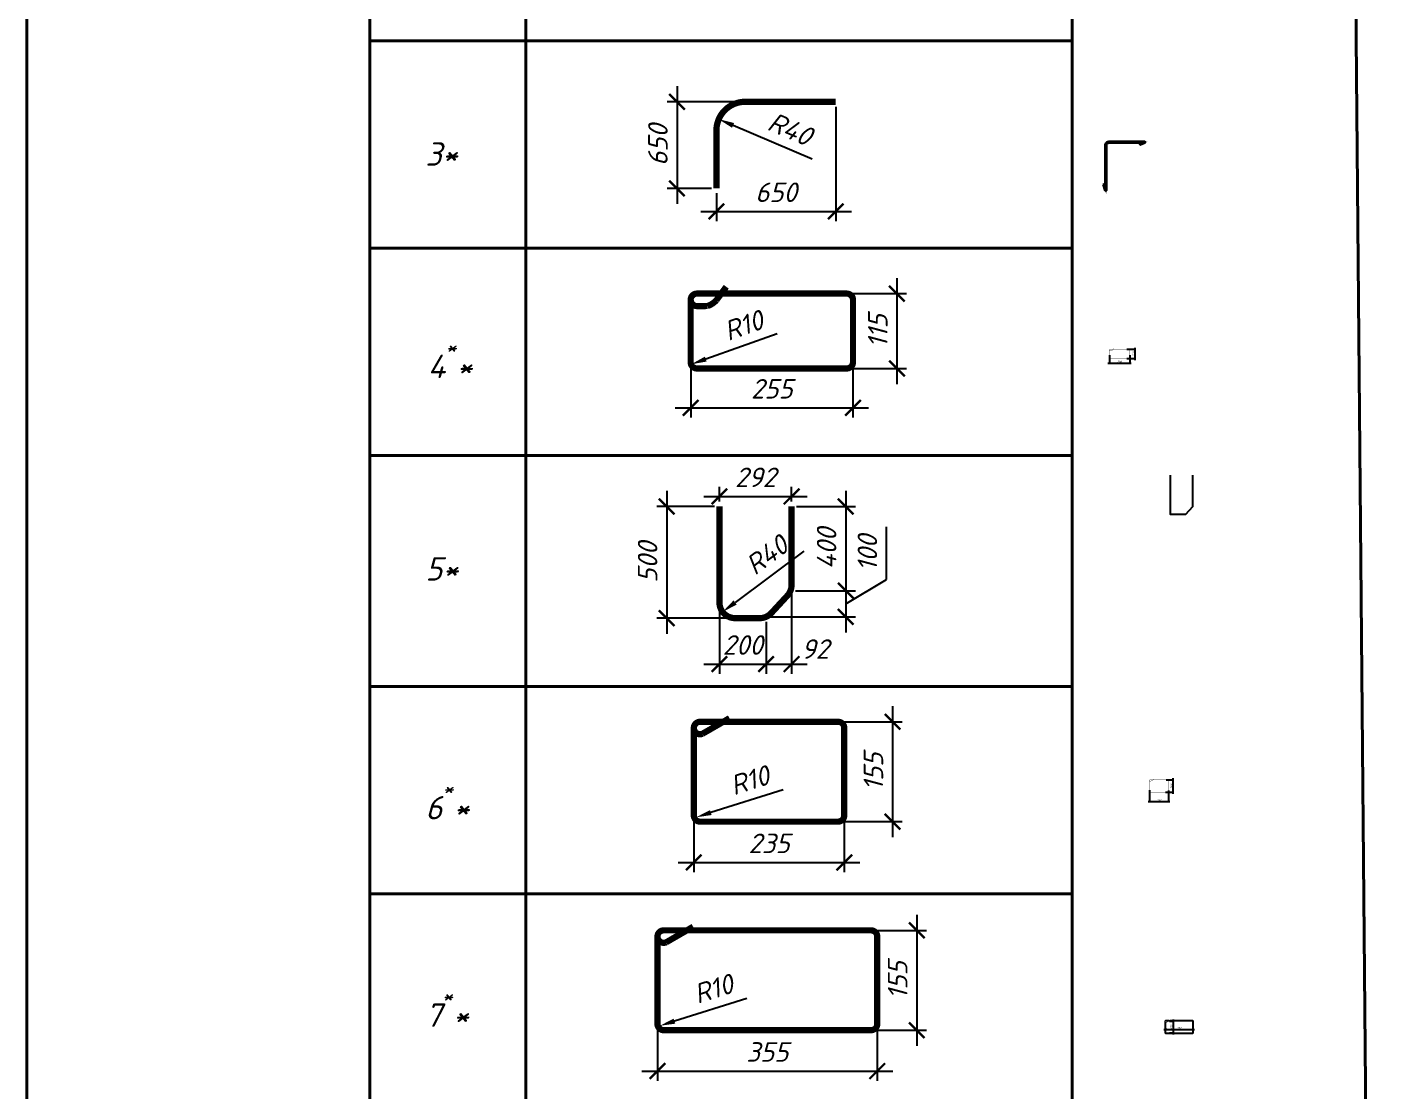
# Model space of a CAD drawing. Header units: millimetres. Extents: x -1807136 to 121189, y 23614 to 410608.
# Drawn here: x -23561 to -6285, y 52452 to 66092 of the extents above; entities that cross this region are included whole.
import ezdxf

# ---------------------------------------------------------------- set-up
doc = ezdxf.new("R2010")
doc.units = ezdxf.units.MM
doc.header["$PDMODE"] = 3
doc.layers.get('0').update_dxf_attribs({"lineweight": 5})
doc.layers.get('Defpoints').update_dxf_attribs({"lineweight": 0})
for name, color, linetype, lineweight in [('#Dimensions', 7, 'Continuous', 9), ('#Арматура', 152, 'Continuous', 30), ('k_ Каркасы', 66, 'Continuous', 0), ('k_ Размеры', 7, 'Continuous', 15), ('k_ Рамка', 252, 'Continuous', 40), ('Штриховка', 7, 'Continuous', 25)]:
    doc.layers.add(name, color=color, linetype=linetype, lineweight=lineweight)
doc.layers.add('#Арматура вид_2', color=7, linetype='Continuous', lineweight=35, true_color=0x616161)
doc.styles.add('STEP PR', font='isocpeui.ttf')
doc.dimstyles.new('SPDS', dxfattribs={"dimscale": 10, "dimtxt": 2.5, "dimasz": 2, "dimexe": 1.25, "dimexo": 0.625, "dimtad": 1, "dimdec": 0, "dimrnd": 0.001, "dimtxsty": 'STEP PR', "dimblk": 'ARCHTICK', "dimcen": 2.5, "dimdle": 2, "dimclrd": 256, "dimclre": 256, "dimclrt": 7, "dimadec": 0, "dimazin": 2, "dimtfac": 0.75, "dimtdec": 0, "dimtmove": 1, "dimatfit": 3, "dimfxl": 1, "dimtolj": 1, "dimarcsym": 1})

# ---------------------------------------------------------------- blocks, each defined once
blk = doc.blocks.new('_ArchTick')
at = {"color": 0, "linetype": 'ByBlock', "const_width": 0.15}
blk.add_lwpolyline([(-0.5, -0.5), (0.5, 0.5)], dxfattribs=at)
blk = doc.blocks.new('*D572')
at = {"layer": '#Dimensions', "lineweight": -2, "transparency": 16777216}
for p, q in [((-13196, 65070), (-13196, 63603)), ((-14725, 63960), (-14725, 63603)), ((-14925, 63728), (-12996, 63728))]:
    blk.add_line(p, q, dxfattribs=at)
at = {"layer": 'Defpoints', "color": 0, "lineweight": 40, "transparency": 16777216}
for p in [(-13196, 65133), (-14725, 64023), (-13196, 63728)]:
    blk.add_point(p, dxfattribs=at)
at = {"layer": '#Dimensions', "lineweight": -2, "transparency": 16777216, "xscale": 200, "yscale": 200, "zscale": 200, "rotation": 180}
blk.add_blockref('_ArchTick', (-14725, 63728), dxfattribs=at)
at = {"layer": '#Dimensions', "lineweight": -2, "transparency": 16777216, "xscale": 200, "yscale": 200, "zscale": 200}
blk.add_blockref('_ArchTick', (-13196, 63728), dxfattribs=at)
at = {"layer": '#Dimensions', "transparency": 16777216, "insert": (-13961, 63973), "char_height": 250, "attachment_point": 5, "style": 'STEP PR'}
blk.add_mtext('\\A1;650', dxfattribs=at)
blk = doc.blocks.new('*D565')
at = {"layer": '#Dimensions', "lineweight": -2, "transparency": 16777216}
for p, q in [((-15230, 65333), (-15230, 63823)), ((-14466, 65133), (-15355, 65133)), ((-14788, 64023), (-15355, 64023))]:
    blk.add_line(p, q, dxfattribs=at)
at = {"layer": 'Defpoints', "color": 0, "lineweight": 40, "transparency": 16777216}
for p in [(-14404, 65133), (-15230, 64023), (-14725, 64023)]:
    blk.add_point(p, dxfattribs=at)
at = {"layer": '#Dimensions', "lineweight": -2, "transparency": 16777216, "xscale": 200, "yscale": 200, "zscale": 200}
for p, rotation in [((-15230, 65133), 90), ((-15230, 64023), 270)]:
    blk.add_blockref('_ArchTick', p, dxfattribs=dict(at, rotation=rotation))
at = {"layer": '#Dimensions', "transparency": 16777216, "insert": (-15475, 64578), "char_height": 250, "attachment_point": 5, "rotation": 90, "style": 'STEP PR'}
blk.add_mtext('\\A1;650', dxfattribs=at)
blk = doc.blocks.new('*D566')
at = {"layer": '#Dimensions', "lineweight": -2, "transparency": 16777216}
blk.add_line((-13500, 64397), (-14512, 64831), dxfattribs=at)
at = {"layer": '#Dimensions', "lineweight": 40, "transparency": 16777216}
blk.add_solid([(-14498, 64861), (-14525, 64800), (-14695, 64909)], dxfattribs=at)
at = {"layer": 'Defpoints', "color": 0, "lineweight": 40, "transparency": 16777216}
for p in [(-14695, 64909), (-14356, 64764)]:
    blk.add_point(p, dxfattribs=at)
at = {"layer": '#Dimensions', "transparency": 16777216, "insert": (-13782, 64785), "char_height": 250, "attachment_point": 5, "rotation": 336.8218, "style": 'STEP PR'}
blk.add_mtext('\\A1;R40', dxfattribs=at)
blk = doc.blocks.new('*D577')
at = {"layer": '#Dimensions', "lineweight": -2, "transparency": 16777216}
for p, q in [((-15362, 60146), (-15362, 58314)), ((-14749, 59946), (-15487, 59946)), ((-14549, 58514), (-15487, 58514))]:
    blk.add_line(p, q, dxfattribs=at)
at = {"layer": 'Defpoints', "color": 0, "lineweight": 40, "transparency": 16777216}
for p in [(-14686, 59946), (-15362, 58514), (-14486, 58514)]:
    blk.add_point(p, dxfattribs=at)
at = {"layer": '#Dimensions', "lineweight": -2, "transparency": 16777216, "xscale": 200, "yscale": 200, "zscale": 200}
for p, rotation in [((-15362, 59946), 90), ((-15362, 58514), 270)]:
    blk.add_blockref('_ArchTick', p, dxfattribs=dict(at, rotation=rotation))
at = {"layer": '#Dimensions', "transparency": 16777216, "insert": (-15607, 59230), "char_height": 250, "attachment_point": 5, "rotation": 90, "style": 'STEP PR'}
blk.add_mtext('\\A1;500', dxfattribs=at)
blk = doc.blocks.new('*D578')
at = {"layer": '#Dimensions', "lineweight": -2, "transparency": 16777216}
for p, q in [((-13068, 60146), (-13068, 58666)), ((-13700, 59946), (-12943, 59946)), ((-13713, 58866), (-12943, 58866))]:
    blk.add_line(p, q, dxfattribs=at)
at = {"layer": 'Defpoints', "color": 0, "lineweight": 40, "transparency": 16777216}
for p in [(-13762, 59946), (-13776, 58866), (-13068, 58866)]:
    blk.add_point(p, dxfattribs=at)
at = {"layer": '#Dimensions', "lineweight": -2, "transparency": 16777216, "xscale": 200, "yscale": 200, "zscale": 200}
for p, rotation in [((-13068, 59946), 90), ((-13068, 58866), 270)]:
    blk.add_blockref('_ArchTick', p, dxfattribs=dict(at, rotation=rotation))
at = {"layer": '#Dimensions', "transparency": 16777216, "insert": (-13313, 59406), "char_height": 250, "attachment_point": 5, "rotation": 90, "style": 'STEP PR'}
blk.add_mtext('\\A1;400', dxfattribs=at)
blk = doc.blocks.new('*D579')
at = {"layer": '#Dimensions', "lineweight": -2, "transparency": 16777216}
for p, q in [((-12545, 59010), (-12545, 59683)), ((-13068, 59066), (-13068, 58331)), ((-13068, 58698), (-12545, 59010)), ((-13713, 58866), (-12943, 58866)), ((-14027, 58531), (-12943, 58531))]:
    blk.add_line(p, q, dxfattribs=at)
at = {"layer": 'Defpoints', "color": 0, "lineweight": 40, "transparency": 16777216}
for p in [(-13776, 58866), (-14089, 58531), (-13068, 58531)]:
    blk.add_point(p, dxfattribs=at)
at = {"layer": '#Dimensions', "lineweight": -2, "transparency": 16777216, "xscale": 200, "yscale": 200, "zscale": 200}
for p, rotation in [((-13068, 58866), 90), ((-13068, 58531), 270)]:
    blk.add_blockref('_ArchTick', p, dxfattribs=dict(at, rotation=rotation))
at = {"layer": '#Dimensions', "transparency": 16777216, "insert": (-12790, 59347), "char_height": 250, "attachment_point": 5, "rotation": 90, "style": 'STEP PR'}
blk.add_mtext('\\A1;100', dxfattribs=at)
blk = doc.blocks.new('*D580')
at = {"layer": '#Dimensions', "lineweight": -2, "transparency": 16777216}
for p, q in [((-14686, 58652), (-14686, 57800)), ((-14089, 58468), (-14089, 57800)), ((-14886, 57925), (-13889, 57925))]:
    blk.add_line(p, q, dxfattribs=at)
at = {"layer": 'Defpoints', "color": 0, "lineweight": 40, "transparency": 16777216}
for p in [(-14686, 58714), (-14089, 58531), (-14089, 57925)]:
    blk.add_point(p, dxfattribs=at)
at = {"layer": '#Dimensions', "lineweight": -2, "transparency": 16777216, "xscale": 200, "yscale": 200, "zscale": 200, "rotation": 180}
blk.add_blockref('_ArchTick', (-14686, 57925), dxfattribs=at)
at = {"layer": '#Dimensions', "lineweight": -2, "transparency": 16777216, "xscale": 200, "yscale": 200, "zscale": 200}
blk.add_blockref('_ArchTick', (-14089, 57925), dxfattribs=at)
at = {"layer": '#Dimensions', "transparency": 16777216, "insert": (-14388, 58170), "char_height": 250, "attachment_point": 5, "style": 'STEP PR'}
blk.add_mtext('\\A1;200', dxfattribs=at)
blk = doc.blocks.new('*D581')
at = {"layer": '#Dimensions', "lineweight": -2, "transparency": 16777216}
for p, q in [((-13762, 58876), (-13762, 57800)), ((-14089, 58468), (-14089, 57800)), ((-14289, 57925), (-13562, 57925))]:
    blk.add_line(p, q, dxfattribs=at)
at = {"layer": 'Defpoints', "color": 0, "lineweight": 40, "transparency": 16777216}
for p in [(-13762, 58938), (-14089, 58531), (-13762, 57925)]:
    blk.add_point(p, dxfattribs=at)
at = {"layer": '#Dimensions', "lineweight": -2, "transparency": 16777216, "xscale": 200, "yscale": 200, "zscale": 200, "rotation": 180}
blk.add_blockref('_ArchTick', (-14089, 57925), dxfattribs=at)
at = {"layer": '#Dimensions', "lineweight": -2, "transparency": 16777216, "xscale": 200, "yscale": 200, "zscale": 200}
blk.add_blockref('_ArchTick', (-13762, 57925), dxfattribs=at)
at = {"layer": '#Dimensions', "transparency": 16777216, "insert": (-13460, 58118), "char_height": 250, "attachment_point": 5, "style": 'STEP PR'}
blk.add_mtext('\\A1;92', dxfattribs=at)
blk = doc.blocks.new('*D582')
at = {"layer": '#Dimensions', "lineweight": -2, "transparency": 16777216}
for p, q in [((-14686, 60008), (-14686, 60199)), ((-13762, 60008), (-13762, 60199)), ((-14886, 60074), (-13562, 60074))]:
    blk.add_line(p, q, dxfattribs=at)
at = {"layer": 'Defpoints', "color": 0, "lineweight": 40, "transparency": 16777216}
for p in [(-13762, 60074), (-14686, 59946), (-13762, 59946)]:
    blk.add_point(p, dxfattribs=at)
at = {"layer": '#Dimensions', "lineweight": -2, "transparency": 16777216, "xscale": 200, "yscale": 200, "zscale": 200, "rotation": 180}
blk.add_blockref('_ArchTick', (-14686, 60074), dxfattribs=at)
at = {"layer": '#Dimensions', "lineweight": -2, "transparency": 16777216, "xscale": 200, "yscale": 200, "zscale": 200}
blk.add_blockref('_ArchTick', (-13762, 60074), dxfattribs=at)
at = {"layer": '#Dimensions', "transparency": 16777216, "insert": (-14224, 60319), "char_height": 250, "attachment_point": 5, "style": 'STEP PR'}
blk.add_mtext('\\A1;292', dxfattribs=at)
blk = doc.blocks.new('*D583')
at = {"layer": '#Dimensions', "lineweight": -2, "transparency": 16777216}
blk.add_line((-13605, 59374), (-14486, 58714), dxfattribs=at)
at = {"layer": '#Dimensions', "lineweight": 40, "transparency": 16777216}
blk.add_solid([(-14506, 58741), (-14466, 58687), (-14646, 58594)], dxfattribs=at)
at = {"layer": 'Defpoints', "color": 0, "lineweight": 40, "transparency": 16777216}
for p in [(-14646, 58594), (-14486, 58714)]:
    blk.add_point(p, dxfattribs=at)
at = {"layer": '#Dimensions', "transparency": 16777216, "insert": (-14081, 59323), "char_height": 250, "attachment_point": 5, "rotation": 36.8255, "style": 'STEP PR'}
blk.add_mtext('\\A1;R40', dxfattribs=at)
blk = doc.blocks.new('*D584')
at = {"layer": '#Dimensions', "lineweight": -2, "transparency": 16777216}
for p, q in [((-15055, 61732), (-15055, 61084)), ((-12975, 61782), (-12975, 61084)), ((-15255, 61209), (-12775, 61209))]:
    blk.add_line(p, q, dxfattribs=at)
at = {"layer": 'Defpoints', "color": 0, "lineweight": 40, "transparency": 16777216}
for p in [(-15055, 61794), (-12975, 61845), (-12975, 61209)]:
    blk.add_point(p, dxfattribs=at)
at = {"layer": '#Dimensions', "lineweight": -2, "transparency": 16777216, "xscale": 200, "yscale": 200, "zscale": 200, "rotation": 180}
blk.add_blockref('_ArchTick', (-15055, 61209), dxfattribs=at)
at = {"layer": '#Dimensions', "lineweight": -2, "transparency": 16777216, "xscale": 200, "yscale": 200, "zscale": 200}
blk.add_blockref('_ArchTick', (-12975, 61209), dxfattribs=at)
at = {"layer": '#Dimensions', "transparency": 16777216, "insert": (-14015, 61454), "char_height": 250, "attachment_point": 5, "style": 'STEP PR'}
blk.add_mtext('\\A1;255', dxfattribs=at)
blk = doc.blocks.new('*D585')
at = {"layer": '#Dimensions', "lineweight": -2, "transparency": 16777216}
for p, q in [((-12412, 62874), (-12412, 61514)), ((-13124, 62674), (-12287, 62674)), ((-13185, 61714), (-12287, 61714))]:
    blk.add_line(p, q, dxfattribs=at)
at = {"layer": 'Defpoints', "color": 0, "lineweight": 40, "transparency": 16777216}
for p in [(-13186, 62674), (-13247, 61714), (-12412, 61714)]:
    blk.add_point(p, dxfattribs=at)
at = {"layer": '#Dimensions', "lineweight": -2, "transparency": 16777216, "xscale": 200, "yscale": 200, "zscale": 200}
for p, rotation in [((-12412, 62674), 90), ((-12412, 61714), 270)]:
    blk.add_blockref('_ArchTick', p, dxfattribs=dict(at, rotation=rotation))
at = {"layer": '#Dimensions', "transparency": 16777216, "insert": (-12657, 62194), "char_height": 250, "attachment_point": 5, "rotation": 90, "style": 'STEP PR'}
blk.add_mtext('\\A1;115', dxfattribs=at)
blk = doc.blocks.new('*D586')
at = {"layer": 'Defpoints', "color": 0, "transparency": 16777216}
for p in [(-9688, 61890), (-9428, 61889), (-9428, 61784)]:
    blk.add_point(p, dxfattribs=at)
at = {"layer": 'k_ Размеры', "lineweight": -2, "transparency": 16777216}
for p, q in [((-9688, 61884), (-9688, 61772)), ((-9428, 61883), (-9428, 61772)), ((-9708, 61784), (-9408, 61784))]:
    blk.add_line(p, q, dxfattribs=at)
at = {"layer": 'k_ Размеры', "lineweight": -2, "transparency": 16777216, "xscale": 20, "yscale": 20, "zscale": 20, "rotation": 180}
blk.add_blockref('_ArchTick', (-9688, 61784), dxfattribs=at)
at = {"layer": 'k_ Размеры', "lineweight": -2, "transparency": 16777216, "xscale": 20, "yscale": 20, "zscale": 20}
blk.add_blockref('_ArchTick', (-9428, 61784), dxfattribs=at)
at = {"layer": 'k_ Размеры', "color": 7, "transparency": 16777216, "insert": (-9558, 61803), "char_height": 25, "attachment_point": 5, "style": 'STEP PR'}
blk.add_mtext('\\A1;260', dxfattribs=at)
blk = doc.blocks.new('*D587')
at = {"layer": 'Defpoints', "color": 0, "transparency": 16777216}
for p in [(-9472, 61961), (-9472, 61841), (-9361, 61841)]:
    blk.add_point(p, dxfattribs=at)
at = {"layer": 'k_ Размеры', "lineweight": -2, "transparency": 16777216}
for p, q in [((-9466, 61961), (-9349, 61961)), ((-9361, 61981), (-9361, 61821)), ((-9466, 61841), (-9349, 61841))]:
    blk.add_line(p, q, dxfattribs=at)
at = {"layer": 'k_ Размеры', "lineweight": -2, "transparency": 16777216, "xscale": 20, "yscale": 20, "zscale": 20}
for p, rotation in [((-9361, 61961), 90), ((-9361, 61841), 270)]:
    blk.add_blockref('_ArchTick', p, dxfattribs=dict(at, rotation=rotation))
at = {"layer": 'k_ Размеры', "color": 7, "transparency": 16777216, "insert": (-9380, 61901), "char_height": 25, "attachment_point": 5, "rotation": 90, "style": 'STEP PR'}
blk.add_mtext('\\A1;120', dxfattribs=at)
blk = doc.blocks.new('*D589')
at = {"layer": '#Dimensions', "lineweight": -2, "transparency": 16777216}
blk.add_line((-13946, 62158), (-14862, 61834), dxfattribs=at)
at = {"layer": '#Dimensions', "lineweight": 40, "transparency": 16777216}
blk.add_solid([(-14873, 61866), (-14851, 61803), (-15050, 61768)], dxfattribs=at)
at = {"layer": 'Defpoints', "color": 0, "lineweight": 40, "transparency": 16777216}
for p in [(-15050, 61768), (-14975, 61794)]:
    blk.add_point(p, dxfattribs=at)
at = {"layer": '#Dimensions', "transparency": 16777216, "insert": (-14379, 62265), "char_height": 250, "attachment_point": 5, "rotation": 19.4607, "style": 'STEP PR'}
blk.add_mtext('\\A1;R10', dxfattribs=at)
blk = doc.blocks.new('*D590')
at = {"layer": '#Dimensions', "lineweight": -2, "transparency": 16777216}
for p, q in [((-15015, 56082), (-15015, 55257)), ((-13086, 56082), (-13086, 55257)), ((-15215, 55382), (-12886, 55382))]:
    blk.add_line(p, q, dxfattribs=at)
at = {"layer": 'Defpoints', "color": 0, "lineweight": 40, "transparency": 16777216}
for p in [(-15015, 56145), (-13086, 56145), (-13086, 55382)]:
    blk.add_point(p, dxfattribs=at)
at = {"layer": '#Dimensions', "lineweight": -2, "transparency": 16777216, "xscale": 200, "yscale": 200, "zscale": 200, "rotation": 180}
blk.add_blockref('_ArchTick', (-15015, 55382), dxfattribs=at)
at = {"layer": '#Dimensions', "lineweight": -2, "transparency": 16777216, "xscale": 200, "yscale": 200, "zscale": 200}
blk.add_blockref('_ArchTick', (-13086, 55382), dxfattribs=at)
at = {"layer": '#Dimensions', "transparency": 16777216, "insert": (-14050, 55627), "char_height": 250, "attachment_point": 5, "style": 'STEP PR'}
blk.add_mtext('\\A1;235', dxfattribs=at)
blk = doc.blocks.new('*D591')
at = {"layer": '#Dimensions', "lineweight": -2, "transparency": 16777216}
for p, q in [((-12468, 57386), (-12468, 55706)), ((-13327, 57186), (-12343, 57186)), ((-13327, 55906), (-12343, 55906))]:
    blk.add_line(p, q, dxfattribs=at)
at = {"layer": 'Defpoints', "color": 0, "lineweight": 40, "transparency": 16777216}
for p in [(-13389, 57186), (-13389, 55906), (-12468, 55906)]:
    blk.add_point(p, dxfattribs=at)
at = {"layer": '#Dimensions', "lineweight": -2, "transparency": 16777216, "xscale": 200, "yscale": 200, "zscale": 200}
for p, rotation in [((-12468, 57186), 90), ((-12468, 55906), 270)]:
    blk.add_blockref('_ArchTick', p, dxfattribs=dict(at, rotation=rotation))
at = {"layer": '#Dimensions', "transparency": 16777216, "insert": (-12713, 56546), "char_height": 250, "attachment_point": 5, "rotation": 90, "style": 'STEP PR'}
blk.add_mtext('\\A1;155\\P', dxfattribs=at)
blk = doc.blocks.new('*D592')
at = {"layer": 'Defpoints', "color": 0, "transparency": 16777216}
for p in [(-8969, 56442), (-8975, 56282), (-8877, 56282)]:
    blk.add_point(p, dxfattribs=at)
at = {"layer": 'k_ Размеры', "lineweight": -2, "transparency": 16777216}
for p, q in [((-8963, 56442), (-8864, 56442)), ((-8877, 56462), (-8877, 56262)), ((-8969, 56282), (-8864, 56282))]:
    blk.add_line(p, q, dxfattribs=at)
at = {"layer": 'k_ Размеры', "lineweight": -2, "transparency": 16777216, "xscale": 20, "yscale": 20, "zscale": 20}
for p, rotation in [((-8877, 56442), 90), ((-8877, 56282), 270)]:
    blk.add_blockref('_ArchTick', p, dxfattribs=dict(at, rotation=rotation))
at = {"layer": 'k_ Размеры', "color": 7, "transparency": 16777216, "insert": (-8896, 56362), "char_height": 25, "attachment_point": 5, "rotation": 90, "style": 'STEP PR'}
blk.add_mtext('\\A1;160', dxfattribs=at)
blk = doc.blocks.new('*D593')
at = {"layer": 'Defpoints', "color": 0, "transparency": 16777216}
for p in [(-9174, 56315), (-8933, 56309), (-8933, 56164)]:
    blk.add_point(p, dxfattribs=at)
at = {"layer": 'k_ Размеры', "lineweight": -2, "transparency": 16777216}
for p, q in [((-9194, 56164), (-8913, 56164)), ((-9174, 56309), (-9174, 56151)), ((-8933, 56303), (-8933, 56151))]:
    blk.add_line(p, q, dxfattribs=at)
at = {"layer": 'k_ Размеры', "lineweight": -2, "transparency": 16777216, "xscale": 20, "yscale": 20, "zscale": 20, "rotation": 180}
blk.add_blockref('_ArchTick', (-9174, 56164), dxfattribs=at)
at = {"layer": 'k_ Размеры', "lineweight": -2, "transparency": 16777216, "xscale": 20, "yscale": 20, "zscale": 20}
blk.add_blockref('_ArchTick', (-8933, 56164), dxfattribs=at)
at = {"layer": 'k_ Размеры', "color": 7, "transparency": 16777216, "insert": (-9053, 56182), "char_height": 25, "attachment_point": 5, "style": 'STEP PR'}
blk.add_mtext('\\A1;241', dxfattribs=at)
blk = doc.blocks.new('*D567')
at = {"layer": '#Dimensions', "lineweight": -2, "transparency": 16777216}
blk.add_line((-13871, 56314), (-14797, 56022), dxfattribs=at)
at = {"layer": '#Dimensions', "lineweight": 40, "transparency": 16777216}
blk.add_solid([(-14807, 56053), (-14787, 55990), (-14987, 55961)], dxfattribs=at)
at = {"layer": 'Defpoints', "color": 0, "lineweight": 40, "transparency": 16777216}
for p in [(-14911, 55986), (-14987, 55961)]:
    blk.add_point(p, dxfattribs=at)
at = {"layer": '#Dimensions', "transparency": 16777216, "insert": (-14300, 56435), "char_height": 250, "attachment_point": 5, "rotation": 17.5041, "style": 'STEP PR'}
blk.add_mtext('\\A1;R10', dxfattribs=at)
blk = doc.blocks.new('*D594')
at = {"layer": '#Dimensions', "lineweight": -2, "transparency": 16777216}
for p, q in [((-15480, 53409), (-15480, 52583)), ((-12664, 53409), (-12664, 52583)), ((-15680, 52708), (-12464, 52708))]:
    blk.add_line(p, q, dxfattribs=at)
at = {"layer": 'Defpoints', "color": 0, "lineweight": 40, "transparency": 16777216}
for p in [(-15480, 53472), (-12664, 53472), (-12664, 52708)]:
    blk.add_point(p, dxfattribs=at)
at = {"layer": '#Dimensions', "lineweight": -2, "transparency": 16777216, "xscale": 200, "yscale": 200, "zscale": 200, "rotation": 180}
blk.add_blockref('_ArchTick', (-15480, 52708), dxfattribs=at)
at = {"layer": '#Dimensions', "lineweight": -2, "transparency": 16777216, "xscale": 200, "yscale": 200, "zscale": 200}
blk.add_blockref('_ArchTick', (-12664, 52708), dxfattribs=at)
at = {"layer": '#Dimensions', "transparency": 16777216, "insert": (-14072, 52953), "char_height": 250, "attachment_point": 5, "style": 'STEP PR'}
blk.add_mtext('\\A1;355', dxfattribs=at)
blk = doc.blocks.new('*D595')
at = {"layer": '#Dimensions', "lineweight": -2, "transparency": 16777216}
for p, q in [((-12157, 54712), (-12157, 53032)), ((-13016, 54512), (-12032, 54512)), ((-13016, 53232), (-12032, 53232))]:
    blk.add_line(p, q, dxfattribs=at)
at = {"layer": 'Defpoints', "color": 0, "lineweight": 40, "transparency": 16777216}
for p in [(-13079, 54512), (-13079, 53232), (-12157, 53232)]:
    blk.add_point(p, dxfattribs=at)
at = {"layer": '#Dimensions', "lineweight": -2, "transparency": 16777216, "xscale": 200, "yscale": 200, "zscale": 200}
for p, rotation in [((-12157, 54512), 90), ((-12157, 53232), 270)]:
    blk.add_blockref('_ArchTick', p, dxfattribs=dict(at, rotation=rotation))
at = {"layer": '#Dimensions', "transparency": 16777216, "insert": (-12402, 53872), "char_height": 250, "attachment_point": 5, "rotation": 90, "style": 'STEP PR'}
blk.add_mtext('\\A1;155\\P', dxfattribs=at)
blk = doc.blocks.new('*D568')
at = {"layer": '#Dimensions', "lineweight": -2, "transparency": 16777216}
blk.add_line((-14336, 53640), (-15263, 53348), dxfattribs=at)
at = {"layer": '#Dimensions', "lineweight": 40, "transparency": 16777216}
blk.add_solid([(-15273, 53380), (-15253, 53316), (-15453, 53288)], dxfattribs=at)
at = {"layer": 'Defpoints', "color": 0, "lineweight": 40, "transparency": 16777216}
for p in [(-15453, 53288), (-15377, 53312)]:
    blk.add_point(p, dxfattribs=at)
at = {"layer": '#Dimensions', "transparency": 16777216, "insert": (-14765, 53762), "char_height": 250, "attachment_point": 5, "rotation": 17.5041, "style": 'STEP PR'}
blk.add_mtext('\\A1;R10', dxfattribs=at)
blk = doc.blocks.new('*D596')
at = {"layer": 'Defpoints', "color": 0, "transparency": 16777216}
for p in [(-8970, 53267), (-8618, 53267), (-8618, 53243)]:
    blk.add_point(p, dxfattribs=at)
at = {"layer": 'k_ Размеры', "lineweight": -2, "transparency": 16777216}
for p, q in [((-8990, 53243), (-8598, 53243)), ((-8970, 53260), (-8970, 53231)), ((-8618, 53260), (-8618, 53231))]:
    blk.add_line(p, q, dxfattribs=at)
at = {"layer": 'k_ Размеры', "lineweight": -2, "transparency": 16777216, "xscale": 20, "yscale": 20, "zscale": 20, "rotation": 180}
blk.add_blockref('_ArchTick', (-8970, 53243), dxfattribs=at)
at = {"layer": 'k_ Размеры', "lineweight": -2, "transparency": 16777216, "xscale": 20, "yscale": 20, "zscale": 20}
blk.add_blockref('_ArchTick', (-8618, 53243), dxfattribs=at)
at = {"layer": 'k_ Размеры', "color": 7, "transparency": 16777216, "insert": (-8794, 53262), "char_height": 25, "attachment_point": 5, "style": 'STEP PR'}
blk.add_mtext('\\A1;352', dxfattribs=at)
blk = doc.blocks.new('*D597')
at = {"layer": 'Defpoints', "color": 0, "transparency": 16777216}
for p in [(-8926, 53349), (-8926, 53197), (-8872, 53197)]:
    blk.add_point(p, dxfattribs=at)
at = {"layer": 'k_ Размеры', "lineweight": -2, "transparency": 16777216}
for p, q in [((-8920, 53349), (-8860, 53349)), ((-8872, 53369), (-8872, 53177)), ((-8920, 53197), (-8860, 53197))]:
    blk.add_line(p, q, dxfattribs=at)
at = {"layer": 'k_ Размеры', "lineweight": -2, "transparency": 16777216, "xscale": 20, "yscale": 20, "zscale": 20}
for p, rotation in [((-8872, 53349), 90), ((-8872, 53197), 270)]:
    blk.add_blockref('_ArchTick', p, dxfattribs=dict(at, rotation=rotation))
at = {"layer": 'k_ Размеры', "color": 7, "transparency": 16777216, "insert": (-8891, 53273), "char_height": 25, "attachment_point": 5, "rotation": 90, "style": 'STEP PR'}
blk.add_mtext('\\A1;152', dxfattribs=at)

msp = doc.modelspace()

# ---------------------------------------------------------------- linework, layer by layer
at = {"layer": '#Арматура', "const_width": 80}
for points in [[(-13196.5, 65132.9), (-14356.5, 65132.9, 0.4142136), (-14725.2, 64764.2), (-14725.2, 64022.8)], [(-15054.8, 62594.3), (-15054.8, 61794.3, 0.4142136), (-14974.8, 61714.3), (-13054.8, 61714.3, 0.4142136), (-12974.8, 61794.3), (-12974.8, 62594.3, 0.4142136), (-13054.8, 62674.3), (-14974.8, 62674.3, 0.4142136), (-15054.8, 62594.3, 0.4142136), (-14974.8, 62514.3, 0.0188096), (-14839.7, 62515.3, 0.1305177), (-14725.7, 62588.7), (-14599.2, 62761.7)], [(-14686.2, 59945.6), (-14686.2, 58714.1, 0.4142136), (-14486.2, 58514.1), (-14169.3, 58514.1, 0.2093235), (-14022.4, 58578.4), (-13815.3, 58802.7, 0.1885425), (-13762.2, 58938.4), (-13762.2, 59945.6)], [(-15014.6, 57105.5), (-15014.6, 55985.5, 0.4142136), (-14934.6, 55905.5), (-13166.4, 55905.5, 0.4142136), (-13086.4, 55985.5), (-13086.4, 57105.5, 0.4142136), (-13166.4, 57185.5), (-14934.6, 57185.5, 0.4142136), (-15014.6, 57105.5, 0.4142136), (-14934.6, 57025.5, 0.0984914), (-14904, 57031.6), (-14557.6, 57231.6)], [(-15480.4, 54432), (-15480.4, 53312, 0.4142136), (-15400.4, 53232), (-12744, 53232, 0.4142136), (-12664, 53312), (-12664, 54432, 0.4142136), (-12744, 54512), (-15400.4, 54512, 0.4142136), (-15480.4, 54432, 0.4142136), (-15400.4, 54352, 0.0984914), (-15369.8, 54358.1), (-15023.4, 54558.1)]]:
    msp.add_lwpolyline(points, format="xyb", dxfattribs=at)
at = {"layer": '#Арматура'}
msp.add_lwpolyline([(-9769.3, 64073.4), (-9754.2, 64078.5), (-9742.3, 64043.2), (-9742.3, 64574.3, -0.4142136), (-9694.3, 64622.3), (-9234.2, 64622.3), (-9231.1, 64606.9), (-9293, 64579.9), (-9299.4, 64594.5), (-9272.6, 64606.3), (-9694.3, 64606.3, 0.4142136), (-9726.3, 64574.3), (-9726.3, 63994.1), (-9741.9, 63991.7)], format="xyb", close=True, dxfattribs=at)
at = {"layer": '#Арматура вид_2', "const_width": 16}
msp.add_lwpolyline([(-9296.2, 64587.2), (-9234.3, 64614.3), (-9694.3, 64614.3, 0.4142136), (-9734.3, 64574.3), (-9734.3, 63994.3), (-9761.8, 64076)], format="xyb", dxfattribs=at)
at = {"color": 3, "lineweight": 40}
msp.add_lwpolyline([(-23560.9, 73626.2), (-6596, 73626.2), (-6284.5, 38629.6), (-23560.9, 38629.6)], close=True, dxfattribs=at)
at = {"layer": 'k_ Каркасы', "const_width": 4}
for points in [[(-9687.9, 61950.7), (-9687.9, 61850.7, 0.4142136), (-9677.9, 61840.7), (-9437.9, 61840.7, 0.4142136), (-9427.9, 61850.7), (-9427.9, 61950.7, 0.4142136), (-9437.9, 61960.7), (-9677.9, 61960.7, 0.4142136), (-9687.9, 61950.7, 0.4142136), (-9677.9, 61940.7, 0.0188096), (-9661, 61940.8, 0.1305177), (-9646.8, 61950), (-9631, 61971.6)], [(-9174, 56432.5), (-9174, 56292.5, 0.4142136), (-9164, 56282.5), (-8943, 56282.5, 0.4142136), (-8933, 56292.5), (-8933, 56432.5, 0.4142136), (-8943, 56442.5), (-9164, 56442.5, 0.4142136), (-9174, 56432.5, 0.4142136), (-9164, 56422.5, 0.0984914), (-9160.2, 56423.2), (-9116.9, 56448.2)], [(-8974.3, 53342.9), (-8974.3, 53202.9, 0.4142136), (-8964.3, 53192.9), (-8624.3, 53192.9, 0.4142136), (-8614.3, 53202.9), (-8614.3, 53342.9, 0.4142136), (-8624.3, 53352.9), (-8964.3, 53352.9, 0.4142136), (-8974.3, 53342.9, 0.4142136), (-8964.3, 53332.9, 0.0984914), (-8960.5, 53333.6), (-8917.2, 53358.6)], [(-8970.3, 53330.2, 0.1111825), (-8964.3, 53328.9, 0.1036162), (-8958.7, 53330), (-8926.1, 53348.9)]]:
    msp.add_lwpolyline(points, format="xyb", dxfattribs=at)
at = {"layer": 'k_ Каркасы'}
for points in [[(-8928.2, 53356.9), (-8964.3, 53356.9, 0.4142136), (-8978.3, 53342.9), (-8978.3, 53202.9, 0.4142136), (-8964.3, 53188.9), (-8624.3, 53188.9, 0.4142136), (-8610.3, 53202.9), (-8610.3, 53342.9, 0.4142136), (-8624.3, 53356.9), (-8913.6, 53356.9)], [(-8970.3, 53330.2), (-8970.3, 53202.9, 0.4142136), (-8964.3, 53196.9), (-8624.3, 53196.9, 0.4142136), (-8618.3, 53202.9), (-8618.3, 53342.9, 0.4142136), (-8624.3, 53348.9), (-8926.1, 53348.9)]]:
    msp.add_lwpolyline(points, format="xyb", dxfattribs=at)
at = {"layer": 'k_ Каркасы', "const_width": 4}
msp.add_lwpolyline([(-8962.2, 53337.2), (-8942.1, 53348.9), (-8964.3, 53348.9, 0.4142136), (-8970.3, 53342.9, 0.4142136), (-8964.3, 53336.9, 0.0888646)], format="xyb", close=True, dxfattribs=at)
msp.add_lwpolyline([(-8928.2, 53356.9), (-8919.2, 53362.1)], dxfattribs=at)
at = {"layer": 'k_ Рамка'}
msp.add_lwpolyline([(-19166, 70077.6), (-10166, 70077.6), (-10166, 39972.7), (-19166, 39972.7)], close=True, dxfattribs=at)
for points in [[(-17166, 70077.6), (-17166, 41684.9)], [(-19166, 65916.2), (-10166, 65916.2)], [(-19166, 65916.2), (-10166, 65916.2)], [(-19166, 63257.1), (-10166, 63257.1)], [(-19166, 63257.1), (-10166, 63257.1)], [(-19166, 60598.1), (-10166, 60598.1)], [(-19166, 57639.1), (-10166, 57639.1)], [(-19166, 54980.1), (-10166, 54980.1)]]:
    msp.add_lwpolyline(points, dxfattribs=at)
at = {"layer": 'Штриховка'}
msp.add_lwpolyline([(-8909.7, 60345.7), (-8909.7, 59845.7), (-8709.7, 59845.7), (-8617.7, 59945.7), (-8617.7, 60345.7)], dxfattribs=at)

# ---------------------------------------------------------------- texts
at = {"layer": 'k_ Рамка', "color": 3, "char_height": 300, "width": 807.27, "attachment_point": 4, "line_spacing_factor": 1.2, "style": 'STEP PR'}
for s, insert in [('3*', (-18456.1, 64463.5)), ('4{\\A1;\\H0.7x;\\S*^ ;}*', (-18425.9, 61843.1)), ('5*', (-18456.1, 59145.5)), ('6{\\A1;\\H0.7x;\\S*^ ;}*', (-18456.1, 56186.4)), ('7{\\A1;\\H0.7x;\\S*^ ;}*', (-18456.1, 53527.4))]:
    msp.add_mtext(s, dxfattribs=dict(at, insert=insert))

# ---------------------------------------------------------------- dimensions: what is measured, and where the dimension line sits
at = {"layer": '#Dimensions'}
for base, p1, p2, text, picture, middle in [((-15230, 64022.8), (-14403.9, 65132.9), (-14725.2, 64022.8), '650', '*D565', (-15475, 64577.9)), ((-12412, 61714.3), (-13186.3, 62674.3), (-13247.2, 61714.3), '115', '*D585', (-12657, 62194.3)), ((-15362.3, 58514.1), (-14686.2, 59945.6), (-14486.2, 58514.1), '500', '*D577', (-15607.3, 59229.9)), ((-13067.7, 58865.6), (-13762.2, 59945.6), (-13776, 58865.6), '400', '*D578', (-13312.7, 59405.6)), ((-12467.7, 55905.5), (-13389.2, 57185.5), (-13389.2, 55905.5), '155\\P', '*D591', (-12712.7, 56545.5)), ((-12157.2, 53232), (-13078.8, 54512), (-13078.8, 53232), '155\\P', '*D595', (-12402.2, 53872))]:
    dim = msp.add_linear_dim(base=base, p1=p1, p2=p2, angle=90, text=text, dimstyle='SPDS', override={"dimscale": 100, "dimgap": 1.2, "dimrnd": 5, "dimblk1": 'ArchTick', "dimblk2": 'ArchTick', "dimsah": 1, "dimclrt": 256}, dxfattribs=at)
    dim.commit()
    dim.dimension.update_dxf_attribs({"geometry": picture, "text_midpoint": middle})
for base, p1, p2, text, override, picture, middle in [((-13196.5, 63728.2), (-14725.2, 64022.8), (-13196.5, 65132.9), '650', {"dimscale": 100, "dimgap": 1.2, "dimrnd": 5, "dimtxsty": 'STEP PR', "dimblk1": 'ArchTick', "dimblk2": 'ArchTick', "dimsah": 1, "dimclrt": 256}, '*D572', (-13960.8, 63973.2)), ((-12974.8, 61208.9), (-15054.8, 61794.3), (-12974.8, 61844.9), '255', {"dimscale": 100, "dimgap": 1.2, "dimrnd": 5, "dimblk1": 'ArchTick', "dimblk2": 'ArchTick', "dimsah": 1, "dimclrt": 256}, '*D584', (-14014.8, 61453.9)), ((-13762.2, 60073.6), (-14686.2, 59945.6), (-13762.2, 59945.6), '292', {"dimscale": 100, "dimgap": 1.2, "dimrnd": 5, "dimblk1": 'ArchTick', "dimblk2": 'ArchTick', "dimsah": 1, "dimclrt": 256}, '*D582', (-14224.2, 60318.6)), ((-13086.4, 55381.6), (-15014.6, 56145), (-13086.4, 56145), '235', {"dimscale": 100, "dimgap": 1.2, "dimrnd": 5, "dimblk1": 'ArchTick', "dimblk2": 'ArchTick', "dimsah": 1, "dimclrt": 256}, '*D590', (-14050.5, 55626.6)), ((-12664, 52708.1), (-15480.4, 53471.5), (-12664, 53471.5), '355', {"dimscale": 100, "dimgap": 1.2, "dimrnd": 5, "dimblk1": 'ArchTick', "dimblk2": 'ArchTick', "dimsah": 1, "dimclrt": 256}, '*D594', (-14072.2, 52953.1))]:
    dim = msp.add_linear_dim(base=base, p1=p1, p2=p2, text=text, dimstyle='SPDS', override=override, dxfattribs=at)
    dim.commit()
    dim.dimension.update_dxf_attribs({"geometry": picture, "text_midpoint": middle})
for center, mpoint, text, override, picture, middle in [((-14356.5, 64764.2), (-14695.4, 64909.3), 'R40', {"dimscale": 100, "dimgap": 1.2, "dimrnd": 5, "dimtxsty": 'STEP PR', "dimblk1": 'ArchTick', "dimsah": 1, "dimclrt": 256}, '*D566', (-13878.1, 64559.4)), ((-14974.8, 61794.3), (-15050.2, 61767.7), 'R10', {"dimscale": 100, "dimgap": 1.2, "dimrnd": 5, "dimblk1": 'ArchTick', "dimsah": 1, "dimclrt": 256}, '*D589', (-14297.4, 62033.7)), ((-14486.2, 58714.1), (-14646.3, 58594.2), 'R40', {"dimscale": 100, "dimgap": 1.2, "dimrnd": 5, "dimblk1": 'ArchTick', "dimsah": 1, "dimclrt": 256}, '*D583', (-13934.6, 59127.1)), ((-14911.2, 55985.5), (-14987.5, 55961.4), 'R10', {"dimscale": 100, "dimgap": 1.2, "dimrnd": 5, "dimblk1": 'ArchTick', "dimsah": 1, "dimclrt": 256}, '*D567', (-14225.9, 56201.6)), ((-15377, 53312), (-15453.3, 53288), 'R10', {"dimscale": 100, "dimgap": 1.2, "dimrnd": 5, "dimblk1": 'ArchTick', "dimsah": 1, "dimclrt": 256}, '*D568', (-14691.8, 53528.1))]:
    dim = msp.add_radius_dim(center=center, mpoint=mpoint, text=text, dimstyle='SPDS', override=override, dxfattribs=at)
    dim.commit()
    dim.dimension.update_dxf_attribs({"geometry": picture, "text_midpoint": middle, "dimtype": 164})
dim = msp.add_linear_dim(base=(-13067.7, 58530.8), p1=(-13776, 58865.6), p2=(-14089.1, 58530.8), angle=90, text='100', dimstyle='SPDS', override={"dimscale": 100, "dimgap": 1.2, "dimrnd": 5, "dimblk1": 'ArchTick', "dimblk2": 'ArchTick', "dimsah": 1, "dimclrt": 256}, dxfattribs=at)
dim.commit()
dim.dimension.update_dxf_attribs({"geometry": '*D579', "text_midpoint": (-12545.2, 59130), "dimtype": 160})
for base, p1, p2, text, picture, middle in [((-13762.2, 57924.7), (-14089.1, 58530.8), (-13762.2, 58938.4), '92', '*D581', (-13460.5, 57873.1)), ((-14089.1, 57924.7), (-14686.2, 58714.1), (-14089.1, 58530.8), '200', '*D580', (-14387.7, 57924.7))]:
    dim = msp.add_linear_dim(base=base, p1=p1, p2=p2, text=text, dimstyle='SPDS', override={"dimscale": 100, "dimgap": 1.2, "dimrnd": 5, "dimblk1": 'ArchTick', "dimblk2": 'ArchTick', "dimsah": 1, "dimclrt": 256}, dxfattribs=at)
    dim.commit()
    dim.dimension.update_dxf_attribs({"geometry": picture, "text_midpoint": middle, "dimtype": 160})
at = {"layer": 'k_ Размеры'}
for base, p1, p2, picture, middle in [((-9427.9, 61784.3), (-9687.9, 61889.9), (-9427.9, 61889.1), '*D586', (-9557.9, 61803.1)), ((-8933, 56163.6), (-9174, 56315.3), (-8933, 56309.5), '*D593', (-9053.5, 56182.4)), ((-8618.3, 53243.1), (-8970.3, 53266.5), (-8618.3, 53266.5), '*D596', (-8794.3, 53261.8))]:
    dim = msp.add_linear_dim(base=base, p1=p1, p2=p2, dimstyle='SPDS', dxfattribs=at)
    dim.commit()
    dim.dimension.update_dxf_attribs({"geometry": picture, "text_midpoint": middle})
for base, p1, p2, picture, middle in [((-9361, 61840.7), (-9472.4, 61960.7), (-9472.4, 61840.7), '*D587', (-9379.8, 61900.7)), ((-8876.9, 56282.5), (-8968.8, 56442.5), (-8975, 56282.5), '*D592', (-8895.6, 56362.5)), ((-8872.2, 53196.9), (-8926.1, 53348.9), (-8926.1, 53196.9), '*D597', (-8890.9, 53272.9))]:
    dim = msp.add_linear_dim(base=base, p1=p1, p2=p2, angle=90, dimstyle='SPDS', dxfattribs=at)
    dim.commit()
    dim.dimension.update_dxf_attribs({"geometry": picture, "text_midpoint": middle})

doc.saveas('drawing.dxf')
